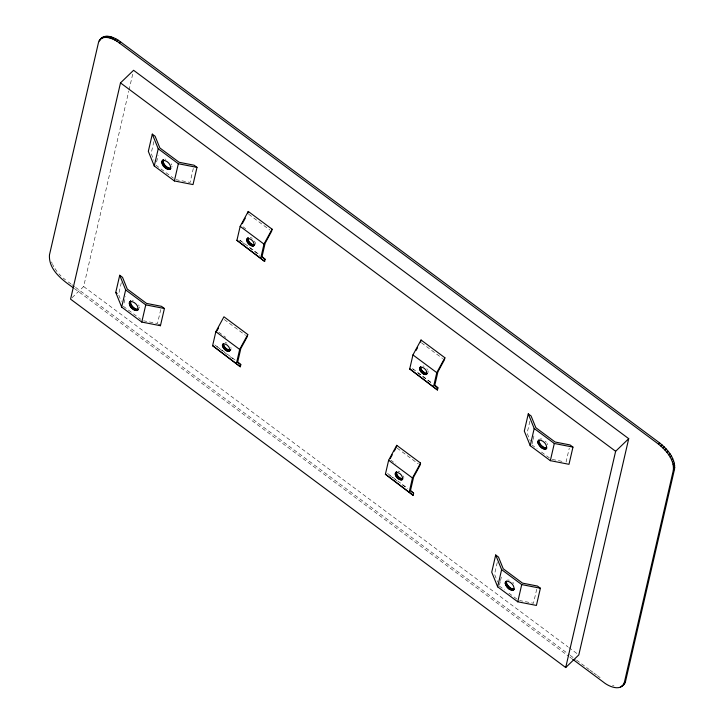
<?xml version="1.0" encoding="UTF-8"?>
<svg xmlns="http://www.w3.org/2000/svg" width="724" height="724" viewBox="0 0 724 724"><rect width="100%" height="100%" fill="white"/><g stroke="black" fill="none" stroke-linecap="round" stroke-linejoin="round"><path stroke-width="0.54" stroke-dasharray="3.62 2.71" d="M139.388 308.153L139.424 307.211M171.968 167.036L172.004 166.086M403.856 477.722L403.666 476.003M428.174 372.389L427.984 370.679M72.11 297.664L83.658 286.541L128.772 91.143M129.026 90.047L132.827 73.586M121.297 282.731L118.564 294.55L121.324 301.383M153.877 141.605L151.144 153.434L153.904 160.266M124.048 303.039L125.533 296.596M156.628 161.923L158.113 155.47M160.728 309.555L157.506 323.528L143.642 320.813M193.308 168.43L190.086 182.403L176.222 179.697M497.261 562.457L494.537 574.277L497.696 582.087M529.841 421.332L527.117 433.16L530.276 440.961M499.524 584.92L500.266 581.689M500.51 580.621L501.75 575.245M532.104 443.794L532.846 440.572M533.09 439.495L534.33 434.119M536.701 589.273L533.47 603.246L519.615 600.54M566.05 462.129L569.281 448.156M255.092 244.431L255.418 243.038L254.061 240.124M539.968 438.943L541.878 438.979M507.388 580.06L509.298 580.096M164.864 159.081L165.905 159.253M132.284 300.198L133.325 300.379M225.146 342.533L226.974 343.076M397.938 471.089L399.766 471.641M552.195 459.423L562.856 461.505M612.495 685.402L614.006 685.945M250.332 237.345L252.278 238.377M423.124 365.91L424.083 366.308M248.649 214.232L269.835 229.997M421.44 342.787L442.626 358.552M243.056 226.811L245.698 228.784M155.886 165.144L173.407 178.185M531.85 444.871L537.108 448.78M541.489 452.038L549.38 457.903M239.961 240.205L259.382 254.649M412.752 368.76L432.174 383.213M243.065 242.893L244.83 244.205M249.246 247.49L259.844 255.373M417.621 372.76L432.635 383.928M224.331 319.565L245.517 335.321M397.123 448.12L418.309 463.885M218.738 332.144L225.798 337.402M390.643 460.048L395.938 463.984M235.065 359.982L214.766 344.877L226.693 354.136M387.557 473.433L407.856 488.537M230.223 356.76L234.639 360.045M389.774 475.469L396.843 480.718M402.137 484.664L407.431 488.6M123.306 306.261L140.827 319.302M499.27 585.988L504.528 589.906M508.909 593.164L516.8 599.029M83.658 286.541L567.915 646.831M568.82 647.5L576.983 653.573M68.282 281.944L71.006 283.971M71.911 284.641L74.635 286.668M75.54 287.347L569.272 654.686M570.177 655.356L575.625 659.41M576.53 660.089L585.607 666.84M586.521 667.51L589.245 669.537M590.151 670.216L592.875 672.243M593.78 672.913L596.504 674.94M597.409 675.619L600.133 677.646M74.346 288.496L568.983 656.514M569.888 657.193L571.707 658.541M63.25 278.07L65.558 279.917M412.544 368.788L414.092 370.136M239.753 240.232L241.3 241.581M58.952 273.844L61.033 276.034M545.344 441.178L546.349 442.301M512.764 582.304L513.769 583.426M57.024 271.536L54.291 267.545M426.852 368.679L427.522 369.674M52.544 264.323L53.793 266.74M547.154 443.504L547.706 444.699M171.181 163.778L171.742 164.972M138.601 304.904L139.153 306.098M51.567 261.952L52.219 263.527M230.875 347.448L231.101 348.371"/><path stroke-width="1.09" d="M129.596 301.935L130.22 301.492C134.302 301.075 139.171 305.953 137.841 310.035L137.216 310.478C132.908 311.139 126.447 304.297 130.791 300.786L129.252 302.659M137.216 310.478L138.411 309.32C134.374 309.709 130.401 305.456 130.447 301.501M162.176 160.819L162.8 160.375C166.882 159.959 171.751 164.828 170.421 168.909L169.796 169.353C165.488 170.013 159.027 163.172 163.371 159.66L161.832 161.543M169.796 169.353L170.991 168.203C166.954 168.583 162.981 164.33 163.027 160.384M222.386 345.565L223.227 343.8C226.63 343.457 230.694 347.52 229.58 350.923L229.055 351.294C225.852 351.647 223.055 348.488 222.386 345.565L223.616 343.619L222.422 344.778M247.02 238.848L247.545 238.477C250.947 238.124 255.011 242.187 253.898 245.59L253.373 245.961C249.689 246.522 244.214 240.549 248.223 237.689L246.739 239.445M253.373 245.961L254.577 244.803C251.21 245.128 247.898 241.581 247.934 238.287M395.494 472.736L396.019 472.365C399.422 472.012 403.485 476.075 402.372 479.478L401.847 479.849C398.155 480.41 392.689 474.437 396.698 471.577L395.214 473.333M401.847 479.849L403.051 478.691C399.684 479.016 396.372 475.469 396.408 472.184M419.495 368.797L420.336 367.032C423.739 366.688 427.803 370.751 426.689 374.145L426.164 374.516C422.961 374.869 420.164 371.72 419.495 368.797L420.725 366.851L419.531 368M505.18 583.336L506.185 581.218C510.266 580.802 515.144 585.68 513.814 589.752L513.18 590.205C509.343 590.63 505.976 586.838 505.18 583.336L506.42 581.227L505.216 582.386M537.76 442.21L538.774 440.092C542.846 439.676 547.724 444.554 546.394 448.636L545.769 449.079C541.923 449.504 538.556 445.722 537.76 442.21L539 440.111L537.796 441.26M572.612 659.211L603.472 682.171C608.784 686.587 621.183 691.945 624.323 682.578L673.338 470.283C674.424 459.568 666.243 450.364 658.442 444.084L119.333 42.978C114.012 38.562 101.622 33.204 98.473 42.58L49.467 254.875C48.381 269.79 62.59 280.269 73.441 287.826M621.826 686.497L624.142 684.307L625.527 681.42L674.533 469.125C675.619 458.419 667.438 449.206 659.636 442.925L120.528 41.829C114.989 37.648 105.279 32.842 99.858 39.693M120.501 82.898L70.572 299.148L565.706 667.537L578.802 654.921L628.722 438.672L133.587 70.291L120.501 82.898L615.635 451.287L565.706 667.537M115.75 292.46L119.722 275.265L122.537 277.355L127.27 289.066L146.547 303.41L161.47 306.324L164.411 308.514L160.438 325.709L141.786 322.062L121.677 307.103L115.75 292.46L117.161 293.51M152.302 134.139L148.329 151.343L154.257 165.977L174.366 180.946L193.018 184.584L196.991 167.389L194.05 165.208L179.127 162.285L159.85 147.949L155.117 136.239L152.302 134.139L158.23 148.782L178.339 163.742L196.991 167.389M121.677 307.103L125.65 289.908L119.722 275.265M154.257 165.977L158.23 148.782M141.786 322.062L145.759 304.867L125.65 289.908M174.366 180.946L178.339 163.742M212.612 345.665L215.843 331.692L223.942 316.786L247.771 334.515L247.282 336.633L240.802 348.561L237.716 361.955L240.821 364.643L240.332 366.76L212.612 345.665L240.332 366.76M236.929 240.332L240.16 226.368L248.26 211.453L272.088 229.182L271.6 231.309L265.12 243.237L262.034 256.622L265.138 259.31L264.649 261.427L236.929 240.332L264.649 261.427M247.771 213.571L248.26 211.453M236.449 363.403L239.671 349.43L247.771 334.515M260.767 258.07L263.988 244.097L272.088 229.182M385.403 474.229L388.634 460.256L396.734 445.341L420.563 463.079L420.074 465.197L413.594 477.125L410.499 490.51L413.612 493.198L413.123 495.316L385.403 474.229L413.123 495.316M409.721 368.896L412.952 354.923L421.051 340.009L444.88 357.747L444.391 359.864L437.911 371.792L434.825 385.177L437.93 387.865L437.441 389.992L409.721 368.896L437.441 389.992M396.245 447.459L396.734 445.341M420.563 342.135L421.051 340.009M409.241 491.958L412.463 477.985L420.563 463.079M433.558 386.625L436.78 372.652L444.88 357.747M495.696 554.991L491.723 572.186L497.65 586.829L517.76 601.789L536.412 605.436L540.385 588.241L537.443 586.051L522.52 583.137L503.243 568.793L498.501 557.082L495.696 554.991L501.614 569.634L521.723 584.594L540.385 588.241M528.276 413.866L524.303 431.07L530.23 445.703L550.34 460.663L568.992 464.31L572.965 447.115L570.023 444.934L555.1 442.011L535.823 427.676L531.081 415.956L528.276 413.866L534.194 428.508L554.303 443.468L572.965 447.115M497.65 586.829L501.614 569.634M530.23 445.703L534.194 428.508M517.76 601.789L521.723 584.594M550.34 460.663L554.303 443.468M242.287 223.671L245.273 218.159M216.974 330.832L218.467 328.081M416.074 350.389L417.567 347.638M390.263 458.473L392.254 454.799M394.245 451.133L395.747 448.382M100.98 38.653L102.175 37.503M99.016 41.006L100.22 39.856M102.365 37.91L103.559 36.761M103.985 37.476L105.179 36.318M105.822 37.358L107.016 36.2M107.831 37.548L109.034 36.399M109.994 38.055L111.188 36.906M112.265 38.87L113.46 37.72M114.6 39.983L115.804 38.825M116.971 41.359L118.166 40.2M119.333 42.978L120.528 41.829M161.787 162.484L162.99 161.334M162.058 163.597L163.253 162.438M162.61 164.791L163.805 163.633M163.416 165.995L164.62 164.837M164.42 167.117L165.624 165.959M165.552 168.086L166.755 166.936M166.737 168.837L167.932 167.687M167.887 169.316L169.081 168.167M168.927 169.497L170.131 168.339M129.207 303.609L130.401 302.451M129.478 304.714L130.673 303.564M130.03 305.917L131.225 304.759M130.836 307.112L132.04 305.962M131.84 308.243L133.035 307.085M132.972 309.211L134.166 308.053M134.157 309.963L135.352 308.804M135.307 310.442L136.501 309.284M136.347 310.614L137.551 309.465M246.703 240.232L247.898 239.083M246.92 241.164L248.124 240.006M247.391 242.16L248.585 241.002M248.061 243.155L249.255 242.006M248.893 244.097L250.097 242.938M249.843 244.902L251.038 243.753M250.821 245.527L252.024 244.377M251.78 245.925L252.984 244.775M252.658 246.079L253.853 244.92M222.603 346.488L223.807 345.339L223.58 344.407M223.073 347.484L224.268 346.334L223.807 345.339M223.743 348.488L224.938 347.33L224.268 346.334M224.576 349.43L225.779 348.271L228.666 350.108L230.775 349.764L229.58 350.923M225.526 350.235L226.721 349.077M226.503 350.859L227.707 349.701M227.463 351.258L228.666 350.108M228.341 351.402L229.535 350.253M229.055 351.294L230.259 350.135M419.712 369.72L420.916 368.561L420.689 367.638M420.182 370.715L421.377 369.557L420.916 368.561M420.852 371.72L422.047 370.561L421.377 369.557M421.685 372.652L422.888 371.493L425.775 373.331L427.368 373.367L426.164 374.516M422.635 373.457L423.83 372.308M423.612 374.091L424.816 372.932M424.572 374.489L425.775 373.331M425.45 374.634L426.644 373.475M395.177 474.12L396.372 472.971M395.394 475.053L396.598 473.894M395.865 476.048L397.06 474.89M396.535 477.044L397.729 475.894M397.367 477.985L398.571 476.826M398.318 478.79L399.512 477.641M399.295 479.415L400.499 478.265M400.254 479.822L401.458 478.664M401.132 479.967L402.327 478.808M538.023 443.323L539.226 442.165L538.955 441.061M538.584 444.518L539.778 443.359L539.226 442.165M539.389 445.722L540.584 444.563L539.778 443.359M540.394 446.844L541.588 445.685L543.905 447.405L546.964 447.921L545.769 449.079M541.525 447.812L542.719 446.654M542.701 448.563L543.905 447.405M543.86 449.043L545.054 447.885M544.901 449.215L546.095 448.066M615.635 451.287L628.722 438.672M505.442 584.44L506.646 583.291L506.375 582.177M506.004 585.635L507.198 584.485L506.646 583.291M506.809 586.838L508.004 585.689L507.198 584.485M507.814 587.96L509.008 586.811L511.325 588.531L514.384 589.046L513.18 590.205M658.442 444.084L659.636 442.925M508.945 588.938L510.139 587.779M510.121 589.689L511.325 588.531M660.75 445.93L661.944 444.771M511.28 590.169L512.474 589.01M512.321 590.341L513.515 589.182M662.967 447.966L664.161 446.808M665.048 450.156L666.252 448.998M666.976 452.464L668.18 451.305M668.705 454.844L669.908 453.686M670.207 457.26L671.401 456.111M671.456 459.677L672.65 458.527M672.433 462.048L673.628 460.898M673.112 464.328L674.316 463.179M673.501 466.491L674.696 465.333M673.573 468.482L674.768 467.324M673.338 470.283L674.533 469.125M624.323 682.578L625.527 681.42M620.441 687.239L621.635 686.09M623.78 684.144L624.984 682.994M623.02 685.347L624.142 684.307M145.759 304.867L164.411 308.514M240.16 226.368L263.988 244.097M412.952 354.923L436.78 372.652M261.608 256.685L265.138 259.31M434.4 385.24L437.93 387.865M215.843 331.692L239.671 349.43M388.634 460.256L412.463 477.985M237.291 362.018L240.821 364.643M410.083 490.573L413.612 493.198M158.972 324.614L160.438 325.709M540.584 444.563L541.588 445.685M422.047 370.561L422.888 371.493M508.004 585.689L509.008 586.811M224.938 347.33L225.779 348.271"/></g></svg>
